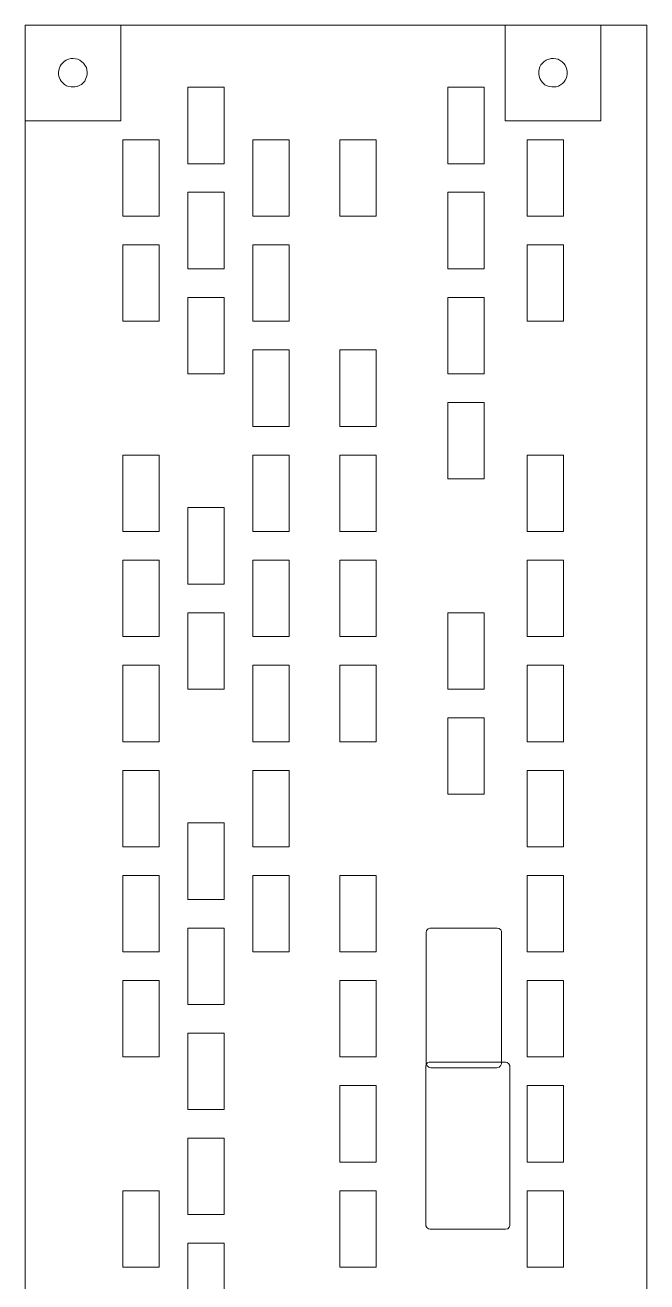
# Model space of a CAD drawing. Header units: millimetres. Extents: x -38 to 1265, y -860 to -429.
# Drawn here: x -26.5 to 38.5, y -659.5 to -528 of the extents above; entities that cross this region are included whole.
import ezdxf

# ---------------------------------------------------------------- set-up
doc = ezdxf.new("R2010")
doc.units = ezdxf.units.MM
doc.header["$MEASUREMENT"] = 0
doc.layers.add('layer 1', color=7, linetype='Continuous')

msp = doc.modelspace()

# ---------------------------------------------------------------- linework, layer by layer
at = {"layer": 'layer 1', "color": 230, "lineweight": 9}
for points in [[(-16.4875, -527.9875), (-16.4875, -527.9875), (-26.4875, -527.9875), (-26.4875, -527.9875), (-26.4875, -527.9875), (-26.4875, -537.9875), (-26.4875, -537.9875), (-26.4875, -537.9875), (-16.4875, -537.9875), (-16.4875, -537.9875), (-16.4875, -537.9875), (-16.4875, -527.9875), (-16.4875, -527.9875)], [(23.6874, -527.9875), (23.6874, -527.9875), (23.6874, -537.9875), (23.6874, -537.9875), (23.6874, -537.9875), (33.7124, -537.9875), (33.7124, -537.9875), (33.7124, -537.9875), (33.7124, -527.9875), (33.7124, -527.9875), (33.7124, -527.9875), (23.6874, -527.9875), (23.6874, -527.9875)]]:
    msp.add_open_spline(points, degree=3, knots=[0, 0, 0, 0, 0.25, 0.25, 0.25, 0.5, 0.5, 0.5, 0.75, 0.75, 0.75, 1, 1, 1, 1], dxfattribs=at)
at = {"layer": 'layer 1', "color": 250, "lineweight": 9}
for points, knots in [([(-26.4875, -757.9875), (-26.4875, -757.9875), (38.5125, -757.9875), (38.5125, -757.9875), (38.5125, -757.9875), (38.5125, -527.9875), (38.5125, -527.9875), (38.5125, -527.9875), (-26.4875, -527.9875), (-26.4875, -527.9875), (-26.4875, -527.9875), (-26.4875, -757.9875), (-26.4875, -757.9875)], [0, 0, 0, 0, 0.25, 0.25, 0.25, 0.5, 0.5, 0.5, 0.75, 0.75, 0.75, 1, 1, 1, 1]), ([(-20.2375, -532.1625), (-20.2375, -532.1625), (-20.3875, -531.9625), (-20.3875, -531.9625), (-20.3875, -531.9625), (-20.5625, -531.8125), (-20.5625, -531.8125), (-20.5625, -531.8125), (-20.7625, -531.6625), (-20.7625, -531.6625), (-20.7625, -531.6625), (-20.9875, -531.5625), (-20.9875, -531.5625), (-20.9875, -531.5625), (-21.2375, -531.5125), (-21.2375, -531.5125), (-21.2375, -531.5125), (-21.4625, -531.4875), (-21.4625, -531.4875), (-21.4625, -531.4875), (-21.7125, -531.4875), (-21.7125, -531.4875), (-21.7125, -531.4875), (-21.9625, -531.5375), (-21.9625, -531.5375), (-21.9625, -531.5375), (-22.1875, -531.6375), (-22.1875, -531.6375), (-22.1875, -531.6375), (-22.3875, -531.7625), (-22.3875, -531.7625), (-22.3875, -531.7625), (-22.5625, -531.9375), (-22.5625, -531.9375), (-22.5625, -531.9375), (-22.7375, -532.1125), (-22.7375, -532.1125), (-22.7375, -532.1125), (-22.8125, -532.2875), (-22.8125, -532.2875), (-22.8125, -532.2875), (-22.9125, -532.4625), (-22.9125, -532.4625), (-22.9125, -532.4625), (-22.9625, -532.6875), (-22.9625, -532.6875), (-22.9625, -532.6875), (-22.9875, -532.9375), (-22.9875, -532.9375), (-22.9875, -532.9375), (-22.9875, -533.1875), (-22.9875, -533.1875), (-22.9875, -533.1875), (-22.9375, -533.4375), (-22.9375, -533.4375), (-22.9375, -533.4375), (-22.8375, -533.6625), (-22.8375, -533.6625), (-22.8375, -533.6625), (-22.7125, -533.8625), (-22.7125, -533.8625), (-22.7125, -533.8625), (-22.5625, -534.0375), (-22.5625, -534.0375), (-22.5625, -534.0375), (-22.3625, -534.2125), (-22.3625, -534.2125), (-22.3625, -534.2125), (-22.1625, -534.3375), (-22.1625, -534.3375), (-22.1625, -534.3375), (-21.9125, -534.4125), (-21.9125, -534.4125), (-21.9125, -534.4125), (-21.6875, -534.4625), (-21.6875, -534.4625), (-21.6875, -534.4625), (-21.4875, -534.4625), (-21.4875, -534.4625), (-21.4875, -534.4625), (-21.2875, -534.4625), (-21.2875, -534.4625), (-21.2875, -534.4625), (-21.0625, -534.4125), (-21.0625, -534.4125), (-21.0625, -534.4125), (-20.8375, -534.3125), (-20.8375, -534.3125), (-20.8375, -534.3125), (-20.6125, -534.1875), (-20.6125, -534.1875), (-20.6125, -534.1875), (-20.4375, -534.0375), (-20.4375, -534.0375), (-20.4375, -534.0375), (-20.2625, -533.8375), (-20.2625, -533.8375), (-20.2625, -533.8375), (-20.1625, -533.6375), (-20.1625, -533.6375), (-20.1625, -533.6375), (-20.0625, -533.4125), (-20.0625, -533.4125), (-20.0625, -533.4125), (-20.0125, -533.1625), (-20.0125, -533.1625), (-20.0125, -533.1625), (-20.0125, -532.9125), (-20.0125, -532.9125), (-20.0125, -532.9125), (-20.0375, -532.6625), (-20.0375, -532.6625), (-20.0375, -532.6625), (-20.0875, -532.4375), (-20.0875, -532.4375), (-20.0875, -532.4375), (-20.1625, -532.2875), (-20.1625, -532.2875), (-20.1625, -532.2875), (-20.2375, -532.1625), (-20.2375, -532.1625)], [0, 0, 0, 0, 0.025, 0.025, 0.025, 0.05, 0.05, 0.05, 0.075, 0.075, 0.075, 0.1, 0.1, 0.1, 0.125, 0.125, 0.125, 0.15, 0.15, 0.15, 0.175, 0.175, 0.175, 0.2, 0.2, 0.2, 0.225, 0.225, 0.225, 0.25, 0.25, 0.25, 0.275, 0.275, 0.275, 0.3, 0.3, 0.3, 0.325, 0.325, 0.325, 0.35, 0.35, 0.35, 0.375, 0.375, 0.375, 0.4, 0.4, 0.4, 0.425, 0.425, 0.425, 0.45, 0.45, 0.45, 0.475, 0.475, 0.475, 0.5, 0.5, 0.5, 0.525, 0.525, 0.525, 0.55, 0.55, 0.55, 0.575, 0.575, 0.575, 0.6, 0.6, 0.6, 0.625, 0.625, 0.625, 0.65, 0.65, 0.65, 0.675, 0.675, 0.675, 0.7, 0.7, 0.7, 0.725, 0.725, 0.725, 0.75, 0.75, 0.75, 0.775, 0.775, 0.775, 0.8, 0.8, 0.8, 0.825, 0.825, 0.825, 0.85, 0.85, 0.85, 0.875, 0.875, 0.875, 0.9, 0.9, 0.9, 0.925, 0.925, 0.925, 0.95, 0.95, 0.95, 0.975, 0.975, 0.975, 1, 1, 1, 1]), ([(28.2875, -531.5375), (28.2875, -531.5375), (28.5124, -531.4875), (28.5124, -531.4875), (28.5124, -531.4875), (28.7624, -531.4875), (28.7624, -531.4875), (28.7624, -531.4875), (28.9875, -531.5125), (28.9875, -531.5125), (28.9875, -531.5125), (29.2375, -531.5625), (29.2375, -531.5625), (29.2375, -531.5625), (29.4625, -531.6875), (29.4625, -531.6875), (29.4625, -531.6875), (29.6625, -531.8125), (29.6625, -531.8125), (29.6625, -531.8125), (29.8374, -531.9875), (29.8374, -531.9875), (29.8374, -531.9875), (29.9625, -532.1875), (29.9625, -532.1875), (29.9625, -532.1875), (30.0874, -532.4125), (30.0874, -532.4125), (30.0874, -532.4125), (30.1625, -532.6375), (30.1625, -532.6375), (30.1625, -532.6375), (30.1874, -532.8875), (30.1874, -532.8875), (30.1874, -532.8875), (30.1874, -533.1125), (30.1874, -533.1125), (30.1874, -533.1125), (30.1374, -533.3125), (30.1374, -533.3125), (30.1374, -533.3125), (30.1125, -533.5125), (30.1125, -533.5125), (30.1125, -533.5125), (29.9874, -533.7375), (29.9874, -533.7375), (29.9874, -533.7375), (29.8625, -533.9375), (29.8625, -533.9375), (29.8625, -533.9375), (29.6874, -534.1125), (29.6874, -534.1125), (29.6874, -534.1125), (29.4874, -534.2375), (29.4874, -534.2375), (29.4874, -534.2375), (29.2875, -534.3625), (29.2875, -534.3625), (29.2875, -534.3625), (29.0375, -534.4375), (29.0375, -534.4375), (29.0375, -534.4375), (28.8124, -534.4625), (28.8124, -534.4625), (28.8124, -534.4625), (28.5624, -534.4625), (28.5624, -534.4625), (28.5624, -534.4625), (28.3124, -534.4125), (28.3124, -534.4125), (28.3124, -534.4125), (28.0875, -534.3375), (28.0875, -534.3375), (28.0875, -534.3375), (27.8624, -534.2375), (27.8624, -534.2375), (27.8624, -534.2375), (27.7124, -534.0875), (27.7124, -534.0875), (27.7124, -534.0875), (27.5624, -533.9625), (27.5624, -533.9625), (27.5624, -533.9625), (27.4375, -533.7625), (27.4375, -533.7625), (27.4375, -533.7625), (27.3124, -533.5625), (27.3124, -533.5625), (27.3124, -533.5625), (27.2375, -533.3125), (27.2375, -533.3125), (27.2375, -533.3125), (27.2124, -533.0875), (27.2124, -533.0875), (27.2124, -533.0875), (27.2124, -532.8375), (27.2124, -532.8375), (27.2124, -532.8375), (27.2375, -532.5875), (27.2375, -532.5875), (27.2375, -532.5875), (27.3375, -532.3625), (27.3375, -532.3625), (27.3375, -532.3625), (27.4375, -532.1375), (27.4375, -532.1375), (27.4375, -532.1375), (27.6124, -531.9625), (27.6124, -531.9625), (27.6124, -531.9625), (27.7875, -531.7875), (27.7875, -531.7875), (27.7875, -531.7875), (27.9875, -531.6625), (27.9875, -531.6625), (27.9875, -531.6625), (28.1124, -531.5875), (28.1124, -531.5875), (28.1124, -531.5875), (28.2624, -531.5375), (28.2624, -531.5375), (28.2624, -531.5375), (28.2875, -531.5375), (28.2875, -531.5375)], [0, 0, 0, 0, 0.02439024, 0.02439024, 0.02439024, 0.04878049, 0.04878049, 0.04878049, 0.07317073, 0.07317073, 0.07317073, 0.09756098, 0.09756098, 0.09756098, 0.12195122, 0.12195122, 0.12195122, 0.14634146, 0.14634146, 0.14634146, 0.17073171, 0.17073171, 0.17073171, 0.19512195, 0.19512195, 0.19512195, 0.2195122, 0.2195122, 0.2195122, 0.24390244, 0.24390244, 0.24390244, 0.26829268, 0.26829268, 0.26829268, 0.29268293, 0.29268293, 0.29268293, 0.31707317, 0.31707317, 0.31707317, 0.34146341, 0.34146341, 0.34146341, 0.36585366, 0.36585366, 0.36585366, 0.3902439, 0.3902439, 0.3902439, 0.41463415, 0.41463415, 0.41463415, 0.43902439, 0.43902439, 0.43902439, 0.46341463, 0.46341463, 0.46341463, 0.48780488, 0.48780488, 0.48780488, 0.51219512, 0.51219512, 0.51219512, 0.53658537, 0.53658537, 0.53658537, 0.56097561, 0.56097561, 0.56097561, 0.58536585, 0.58536585, 0.58536585, 0.6097561, 0.6097561, 0.6097561, 0.63414634, 0.63414634, 0.63414634, 0.65853659, 0.65853659, 0.65853659, 0.68292683, 0.68292683, 0.68292683, 0.70731707, 0.70731707, 0.70731707, 0.73170732, 0.73170732, 0.73170732, 0.75609756, 0.75609756, 0.75609756, 0.7804878, 0.7804878, 0.7804878, 0.80487805, 0.80487805, 0.80487805, 0.82926829, 0.82926829, 0.82926829, 0.85365854, 0.85365854, 0.85365854, 0.87804878, 0.87804878, 0.87804878, 0.90243902, 0.90243902, 0.90243902, 0.92682927, 0.92682927, 0.92682927, 0.95121951, 0.95121951, 0.95121951, 0.97560976, 0.97560976, 0.97560976, 1, 1, 1, 1]), ([(-9.4875, -542.4625), (-9.4875, -542.4625), (-9.4875, -534.4875), (-9.4875, -534.4875), (-9.4875, -534.4875), (-9.4875, -534.4875), (-9.4875, -534.4875), (-9.4875, -534.4875), (-5.6875, -534.4875), (-5.6875, -534.4875), (-5.6875, -534.4875), (-5.6875, -542.4625), (-5.6875, -542.4625), (-5.6875, -542.4625), (-5.7125, -542.4875), (-5.7125, -542.4875), (-5.7125, -542.4875), (-9.4875, -542.4875), (-9.4875, -542.4875), (-9.4875, -542.4875), (-9.4875, -542.4625), (-9.4875, -542.4625)], [0, 0, 0, 0, 0.14285714, 0.14285714, 0.14285714, 0.28571429, 0.28571429, 0.28571429, 0.42857143, 0.42857143, 0.42857143, 0.57142857, 0.57142857, 0.57142857, 0.71428571, 0.71428571, 0.71428571, 0.85714286, 0.85714286, 0.85714286, 1, 1, 1, 1]), ([(17.7125, -534.4875), (17.7125, -534.4875), (17.7125, -534.4875), (17.7125, -534.4875), (17.7125, -534.4875), (21.5124, -534.4875), (21.5124, -534.4875), (21.5124, -534.4875), (21.5124, -542.4625), (21.5124, -542.4625), (21.5124, -542.4625), (21.4875, -542.4875), (21.4875, -542.4875), (21.4875, -542.4875), (17.7125, -542.4875), (17.7125, -542.4875), (17.7125, -542.4875), (17.7125, -542.4625), (17.7125, -542.4625), (17.7125, -542.4625), (17.7125, -534.4875), (17.7125, -534.4875)], [0, 0, 0, 0, 0.14285714, 0.14285714, 0.14285714, 0.28571429, 0.28571429, 0.28571429, 0.42857143, 0.42857143, 0.42857143, 0.57142857, 0.57142857, 0.57142857, 0.71428571, 0.71428571, 0.71428571, 0.85714286, 0.85714286, 0.85714286, 1, 1, 1, 1]), ([(-16.2875, -547.9875), (-16.2875, -547.9875), (-16.2875, -547.9625), (-16.2875, -547.9625), (-16.2875, -547.9625), (-16.2875, -539.9875), (-16.2875, -539.9875), (-16.2875, -539.9875), (-16.2875, -539.9875), (-16.2875, -539.9875), (-16.2875, -539.9875), (-12.5125, -539.9875), (-12.5125, -539.9875), (-12.5125, -539.9875), (-12.4875, -539.9875), (-12.4875, -539.9875), (-12.4875, -539.9875), (-12.4875, -547.9875), (-12.4875, -547.9875), (-12.4875, -547.9875), (-16.2875, -547.9875), (-16.2875, -547.9875)], [0, 0, 0, 0, 0.14285714, 0.14285714, 0.14285714, 0.28571429, 0.28571429, 0.28571429, 0.42857143, 0.42857143, 0.42857143, 0.57142857, 0.57142857, 0.57142857, 0.71428571, 0.71428571, 0.71428571, 0.85714286, 0.85714286, 0.85714286, 1, 1, 1, 1]), ([(1.0874, -539.9875), (1.0874, -539.9875), (1.1124, -539.9875), (1.1124, -539.9875), (1.1124, -539.9875), (1.1124, -547.9875), (1.1124, -547.9875), (1.1124, -547.9875), (-2.6875, -547.9875), (-2.6875, -547.9875), (-2.6875, -547.9875), (-2.6875, -547.9625), (-2.6875, -547.9625), (-2.6875, -547.9625), (-2.6875, -539.9875), (-2.6875, -539.9875), (-2.6875, -539.9875), (-2.6875, -539.9875), (-2.6875, -539.9875), (-2.6875, -539.9875), (1.0874, -539.9875), (1.0874, -539.9875)], [0, 0, 0, 0, 0.14285714, 0.14285714, 0.14285714, 0.28571429, 0.28571429, 0.28571429, 0.42857143, 0.42857143, 0.42857143, 0.57142857, 0.57142857, 0.57142857, 0.71428571, 0.71428571, 0.71428571, 0.85714286, 0.85714286, 0.85714286, 1, 1, 1, 1]), ([(6.4125, -539.9875), (6.4125, -539.9875), (10.1875, -539.9875), (10.1875, -539.9875), (10.1875, -539.9875), (10.2124, -539.9875), (10.2124, -539.9875), (10.2124, -539.9875), (10.2124, -547.9875), (10.2124, -547.9875), (10.2124, -547.9875), (6.4125, -547.9875), (6.4125, -547.9875), (6.4125, -547.9875), (6.4125, -547.9625), (6.4125, -547.9625), (6.4125, -547.9625), (6.4125, -539.9875), (6.4125, -539.9875), (6.4125, -539.9875), (6.4125, -539.9875), (6.4125, -539.9875)], [0, 0, 0, 0, 0.14285714, 0.14285714, 0.14285714, 0.28571429, 0.28571429, 0.28571429, 0.42857143, 0.42857143, 0.42857143, 0.57142857, 0.57142857, 0.57142857, 0.71428571, 0.71428571, 0.71428571, 0.85714286, 0.85714286, 0.85714286, 1, 1, 1, 1]), ([(29.8125, -539.9875), (29.8125, -539.9875), (29.8125, -547.9875), (29.8125, -547.9875), (29.8125, -547.9875), (26.0125, -547.9875), (26.0125, -547.9875), (26.0125, -547.9875), (26.0125, -547.9625), (26.0125, -547.9625), (26.0125, -547.9625), (26.0125, -539.9875), (26.0125, -539.9875), (26.0125, -539.9875), (26.0125, -539.9875), (26.0125, -539.9875), (26.0125, -539.9875), (29.7874, -539.9875), (29.7874, -539.9875), (29.7874, -539.9875), (29.8125, -539.9875), (29.8125, -539.9875)], [0, 0, 0, 0, 0.14285714, 0.14285714, 0.14285714, 0.28571429, 0.28571429, 0.28571429, 0.42857143, 0.42857143, 0.42857143, 0.57142857, 0.57142857, 0.57142857, 0.71428571, 0.71428571, 0.71428571, 0.85714286, 0.85714286, 0.85714286, 1, 1, 1, 1]), ([(-9.4875, -553.4625), (-9.4875, -553.4625), (-9.4875, -545.4875), (-9.4875, -545.4875), (-9.4875, -545.4875), (-9.4875, -545.4875), (-9.4875, -545.4875), (-9.4875, -545.4875), (-5.6875, -545.4875), (-5.6875, -545.4875), (-5.6875, -545.4875), (-5.6875, -553.4625), (-5.6875, -553.4625), (-5.6875, -553.4625), (-5.7125, -553.4875), (-5.7125, -553.4875), (-5.7125, -553.4875), (-9.4875, -553.4875), (-9.4875, -553.4875), (-9.4875, -553.4875), (-9.4875, -553.4625), (-9.4875, -553.4625)], [0, 0, 0, 0, 0.14285714, 0.14285714, 0.14285714, 0.28571429, 0.28571429, 0.28571429, 0.42857143, 0.42857143, 0.42857143, 0.57142857, 0.57142857, 0.57142857, 0.71428571, 0.71428571, 0.71428571, 0.85714286, 0.85714286, 0.85714286, 1, 1, 1, 1]), ([(21.5124, -553.4625), (21.5124, -553.4625), (21.4875, -553.4875), (21.4875, -553.4875), (21.4875, -553.4875), (17.7125, -553.4875), (17.7125, -553.4875), (17.7125, -553.4875), (17.7125, -553.4625), (17.7125, -553.4625), (17.7125, -553.4625), (17.7125, -545.4875), (17.7125, -545.4875), (17.7125, -545.4875), (17.7125, -545.4875), (17.7125, -545.4875), (17.7125, -545.4875), (21.5124, -545.4875), (21.5124, -545.4875), (21.5124, -545.4875), (21.5124, -553.4625), (21.5124, -553.4625)], [0, 0, 0, 0, 0.14285714, 0.14285714, 0.14285714, 0.28571429, 0.28571429, 0.28571429, 0.42857143, 0.42857143, 0.42857143, 0.57142857, 0.57142857, 0.57142857, 0.71428571, 0.71428571, 0.71428571, 0.85714286, 0.85714286, 0.85714286, 1, 1, 1, 1]), ([(-16.2875, -558.9875), (-16.2875, -558.9875), (-16.2875, -558.9625), (-16.2875, -558.9625), (-16.2875, -558.9625), (-16.2875, -550.9875), (-16.2875, -550.9875), (-16.2875, -550.9875), (-16.2875, -550.9875), (-16.2875, -550.9875), (-16.2875, -550.9875), (-12.5125, -550.9875), (-12.5125, -550.9875), (-12.5125, -550.9875), (-12.4875, -550.9875), (-12.4875, -550.9875), (-12.4875, -550.9875), (-12.4875, -558.9875), (-12.4875, -558.9875), (-12.4875, -558.9875), (-16.2875, -558.9875), (-16.2875, -558.9875)], [0, 0, 0, 0, 0.14285714, 0.14285714, 0.14285714, 0.28571429, 0.28571429, 0.28571429, 0.42857143, 0.42857143, 0.42857143, 0.57142857, 0.57142857, 0.57142857, 0.71428571, 0.71428571, 0.71428571, 0.85714286, 0.85714286, 0.85714286, 1, 1, 1, 1]), ([(-2.6875, -558.9875), (-2.6875, -558.9875), (-2.6875, -558.9625), (-2.6875, -558.9625), (-2.6875, -558.9625), (-2.6875, -550.9875), (-2.6875, -550.9875), (-2.6875, -550.9875), (-2.6875, -550.9875), (-2.6875, -550.9875), (-2.6875, -550.9875), (1.0874, -550.9875), (1.0874, -550.9875), (1.0874, -550.9875), (1.1124, -550.9875), (1.1124, -550.9875), (1.1124, -550.9875), (1.1124, -558.9875), (1.1124, -558.9875), (1.1124, -558.9875), (-2.6875, -558.9875), (-2.6875, -558.9875)], [0, 0, 0, 0, 0.14285714, 0.14285714, 0.14285714, 0.28571429, 0.28571429, 0.28571429, 0.42857143, 0.42857143, 0.42857143, 0.57142857, 0.57142857, 0.57142857, 0.71428571, 0.71428571, 0.71428571, 0.85714286, 0.85714286, 0.85714286, 1, 1, 1, 1]), ([(26.0125, -550.9875), (26.0125, -550.9875), (26.0125, -550.9875), (26.0125, -550.9875), (26.0125, -550.9875), (29.7874, -550.9875), (29.7874, -550.9875), (29.7874, -550.9875), (29.8125, -550.9875), (29.8125, -550.9875), (29.8125, -550.9875), (29.8125, -558.9875), (29.8125, -558.9875), (29.8125, -558.9875), (26.0125, -558.9875), (26.0125, -558.9875), (26.0125, -558.9875), (26.0125, -558.9625), (26.0125, -558.9625), (26.0125, -558.9625), (26.0125, -550.9875), (26.0125, -550.9875)], [0, 0, 0, 0, 0.14285714, 0.14285714, 0.14285714, 0.28571429, 0.28571429, 0.28571429, 0.42857143, 0.42857143, 0.42857143, 0.57142857, 0.57142857, 0.57142857, 0.71428571, 0.71428571, 0.71428571, 0.85714286, 0.85714286, 0.85714286, 1, 1, 1, 1]), ([(-9.4875, -564.4875), (-9.4875, -564.4875), (-9.4875, -564.4625), (-9.4875, -564.4625), (-9.4875, -564.4625), (-9.4875, -556.4875), (-9.4875, -556.4875), (-9.4875, -556.4875), (-9.4875, -556.4875), (-9.4875, -556.4875), (-9.4875, -556.4875), (-5.6875, -556.4875), (-5.6875, -556.4875), (-5.6875, -556.4875), (-5.6875, -564.4625), (-5.6875, -564.4625), (-5.6875, -564.4625), (-5.7125, -564.4875), (-5.7125, -564.4875), (-5.7125, -564.4875), (-9.4875, -564.4875), (-9.4875, -564.4875)], [0, 0, 0, 0, 0.14285714, 0.14285714, 0.14285714, 0.28571429, 0.28571429, 0.28571429, 0.42857143, 0.42857143, 0.42857143, 0.57142857, 0.57142857, 0.57142857, 0.71428571, 0.71428571, 0.71428571, 0.85714286, 0.85714286, 0.85714286, 1, 1, 1, 1]), ([(21.5124, -556.4875), (21.5124, -556.4875), (21.5124, -564.4625), (21.5124, -564.4625), (21.5124, -564.4625), (21.4875, -564.4875), (21.4875, -564.4875), (21.4875, -564.4875), (17.7125, -564.4875), (17.7125, -564.4875), (17.7125, -564.4875), (17.7125, -564.4625), (17.7125, -564.4625), (17.7125, -564.4625), (17.7125, -556.4875), (17.7125, -556.4875), (17.7125, -556.4875), (17.7125, -556.4875), (17.7125, -556.4875), (17.7125, -556.4875), (21.5124, -556.4875), (21.5124, -556.4875)], [0, 0, 0, 0, 0.14285714, 0.14285714, 0.14285714, 0.28571429, 0.28571429, 0.28571429, 0.42857143, 0.42857143, 0.42857143, 0.57142857, 0.57142857, 0.57142857, 0.71428571, 0.71428571, 0.71428571, 0.85714286, 0.85714286, 0.85714286, 1, 1, 1, 1]), ([(-2.6875, -569.9625), (-2.6875, -569.9625), (-2.6875, -561.9875), (-2.6875, -561.9875), (-2.6875, -561.9875), (-2.6875, -561.9875), (-2.6875, -561.9875), (-2.6875, -561.9875), (1.0874, -561.9875), (1.0874, -561.9875), (1.0874, -561.9875), (1.1124, -561.9875), (1.1124, -561.9875), (1.1124, -561.9875), (1.1124, -569.9875), (1.1124, -569.9875), (1.1124, -569.9875), (-2.6875, -569.9875), (-2.6875, -569.9875), (-2.6875, -569.9875), (-2.6875, -569.9625), (-2.6875, -569.9625)], [0, 0, 0, 0, 0.14285714, 0.14285714, 0.14285714, 0.28571429, 0.28571429, 0.28571429, 0.42857143, 0.42857143, 0.42857143, 0.57142857, 0.57142857, 0.57142857, 0.71428571, 0.71428571, 0.71428571, 0.85714286, 0.85714286, 0.85714286, 1, 1, 1, 1]), ([(6.4125, -569.9625), (6.4125, -569.9625), (6.4125, -561.9875), (6.4125, -561.9875), (6.4125, -561.9875), (6.4125, -561.9875), (6.4125, -561.9875), (6.4125, -561.9875), (10.1875, -561.9875), (10.1875, -561.9875), (10.1875, -561.9875), (10.2124, -561.9875), (10.2124, -561.9875), (10.2124, -561.9875), (10.2124, -569.9875), (10.2124, -569.9875), (10.2124, -569.9875), (6.4125, -569.9875), (6.4125, -569.9875), (6.4125, -569.9875), (6.4125, -569.9625), (6.4125, -569.9625)], [0, 0, 0, 0, 0.14285714, 0.14285714, 0.14285714, 0.28571429, 0.28571429, 0.28571429, 0.42857143, 0.42857143, 0.42857143, 0.57142857, 0.57142857, 0.57142857, 0.71428571, 0.71428571, 0.71428571, 0.85714286, 0.85714286, 0.85714286, 1, 1, 1, 1]), ([(21.5124, -575.4625), (21.5124, -575.4625), (21.4875, -575.4875), (21.4875, -575.4875), (21.4875, -575.4875), (17.7125, -575.4875), (17.7125, -575.4875), (17.7125, -575.4875), (17.7125, -575.4625), (17.7125, -575.4625), (17.7125, -575.4625), (17.7125, -567.4875), (17.7125, -567.4875), (17.7125, -567.4875), (17.7125, -567.4875), (17.7125, -567.4875), (17.7125, -567.4875), (21.5124, -567.4875), (21.5124, -567.4875), (21.5124, -567.4875), (21.5124, -575.4625), (21.5124, -575.4625)], [0, 0, 0, 0, 0.14285714, 0.14285714, 0.14285714, 0.28571429, 0.28571429, 0.28571429, 0.42857143, 0.42857143, 0.42857143, 0.57142857, 0.57142857, 0.57142857, 0.71428571, 0.71428571, 0.71428571, 0.85714286, 0.85714286, 0.85714286, 1, 1, 1, 1]), ([(-12.4875, -580.9875), (-12.4875, -580.9875), (-16.2875, -580.9875), (-16.2875, -580.9875), (-16.2875, -580.9875), (-16.2875, -580.9625), (-16.2875, -580.9625), (-16.2875, -580.9625), (-16.2875, -572.9875), (-16.2875, -572.9875), (-16.2875, -572.9875), (-16.2875, -572.9875), (-16.2875, -572.9875), (-16.2875, -572.9875), (-12.5125, -572.9875), (-12.5125, -572.9875), (-12.5125, -572.9875), (-12.4875, -572.9875), (-12.4875, -572.9875), (-12.4875, -572.9875), (-12.4875, -580.9875), (-12.4875, -580.9875)], [0, 0, 0, 0, 0.14285714, 0.14285714, 0.14285714, 0.28571429, 0.28571429, 0.28571429, 0.42857143, 0.42857143, 0.42857143, 0.57142857, 0.57142857, 0.57142857, 0.71428571, 0.71428571, 0.71428571, 0.85714286, 0.85714286, 0.85714286, 1, 1, 1, 1]), ([(-2.6875, -572.9875), (-2.6875, -572.9875), (-2.6875, -572.9875), (-2.6875, -572.9875), (-2.6875, -572.9875), (1.0874, -572.9875), (1.0874, -572.9875), (1.0874, -572.9875), (1.1124, -572.9875), (1.1124, -572.9875), (1.1124, -572.9875), (1.1124, -580.9875), (1.1124, -580.9875), (1.1124, -580.9875), (-2.6875, -580.9875), (-2.6875, -580.9875), (-2.6875, -580.9875), (-2.6875, -580.9625), (-2.6875, -580.9625), (-2.6875, -580.9625), (-2.6875, -572.9875), (-2.6875, -572.9875)], [0, 0, 0, 0, 0.14285714, 0.14285714, 0.14285714, 0.28571429, 0.28571429, 0.28571429, 0.42857143, 0.42857143, 0.42857143, 0.57142857, 0.57142857, 0.57142857, 0.71428571, 0.71428571, 0.71428571, 0.85714286, 0.85714286, 0.85714286, 1, 1, 1, 1]), ([(6.4125, -572.9875), (6.4125, -572.9875), (6.4125, -572.9875), (6.4125, -572.9875), (6.4125, -572.9875), (10.1875, -572.9875), (10.1875, -572.9875), (10.1875, -572.9875), (10.2124, -572.9875), (10.2124, -572.9875), (10.2124, -572.9875), (10.2124, -580.9875), (10.2124, -580.9875), (10.2124, -580.9875), (6.4125, -580.9875), (6.4125, -580.9875), (6.4125, -580.9875), (6.4125, -580.9625), (6.4125, -580.9625), (6.4125, -580.9625), (6.4125, -572.9875), (6.4125, -572.9875)], [0, 0, 0, 0, 0.14285714, 0.14285714, 0.14285714, 0.28571429, 0.28571429, 0.28571429, 0.42857143, 0.42857143, 0.42857143, 0.57142857, 0.57142857, 0.57142857, 0.71428571, 0.71428571, 0.71428571, 0.85714286, 0.85714286, 0.85714286, 1, 1, 1, 1]), ([(26.0125, -572.9875), (26.0125, -572.9875), (29.7874, -572.9875), (29.7874, -572.9875), (29.7874, -572.9875), (29.8125, -572.9875), (29.8125, -572.9875), (29.8125, -572.9875), (29.8125, -580.9875), (29.8125, -580.9875), (29.8125, -580.9875), (26.0125, -580.9875), (26.0125, -580.9875), (26.0125, -580.9875), (26.0125, -580.9625), (26.0125, -580.9625), (26.0125, -580.9625), (26.0125, -572.9875), (26.0125, -572.9875), (26.0125, -572.9875), (26.0125, -572.9875), (26.0125, -572.9875)], [0, 0, 0, 0, 0.14285714, 0.14285714, 0.14285714, 0.28571429, 0.28571429, 0.28571429, 0.42857143, 0.42857143, 0.42857143, 0.57142857, 0.57142857, 0.57142857, 0.71428571, 0.71428571, 0.71428571, 0.85714286, 0.85714286, 0.85714286, 1, 1, 1, 1]), ([(-9.4875, -578.4875), (-9.4875, -578.4875), (-9.4875, -578.4875), (-9.4875, -578.4875), (-9.4875, -578.4875), (-5.6875, -578.4875), (-5.6875, -578.4875), (-5.6875, -578.4875), (-5.6875, -586.4625), (-5.6875, -586.4625), (-5.6875, -586.4625), (-5.7125, -586.4875), (-5.7125, -586.4875), (-5.7125, -586.4875), (-9.4875, -586.4875), (-9.4875, -586.4875), (-9.4875, -586.4875), (-9.4875, -586.4625), (-9.4875, -586.4625), (-9.4875, -586.4625), (-9.4875, -578.4875), (-9.4875, -578.4875)], [0, 0, 0, 0, 0.14285714, 0.14285714, 0.14285714, 0.28571429, 0.28571429, 0.28571429, 0.42857143, 0.42857143, 0.42857143, 0.57142857, 0.57142857, 0.57142857, 0.71428571, 0.71428571, 0.71428571, 0.85714286, 0.85714286, 0.85714286, 1, 1, 1, 1]), ([(-12.4875, -591.9875), (-12.4875, -591.9875), (-16.2875, -591.9875), (-16.2875, -591.9875), (-16.2875, -591.9875), (-16.2875, -591.9625), (-16.2875, -591.9625), (-16.2875, -591.9625), (-16.2875, -583.9875), (-16.2875, -583.9875), (-16.2875, -583.9875), (-16.2875, -583.9875), (-16.2875, -583.9875), (-16.2875, -583.9875), (-12.5125, -583.9875), (-12.5125, -583.9875), (-12.5125, -583.9875), (-12.4875, -583.9875), (-12.4875, -583.9875), (-12.4875, -583.9875), (-12.4875, -591.9875), (-12.4875, -591.9875)], [0, 0, 0, 0, 0.14285714, 0.14285714, 0.14285714, 0.28571429, 0.28571429, 0.28571429, 0.42857143, 0.42857143, 0.42857143, 0.57142857, 0.57142857, 0.57142857, 0.71428571, 0.71428571, 0.71428571, 0.85714286, 0.85714286, 0.85714286, 1, 1, 1, 1]), ([(1.1124, -591.9875), (1.1124, -591.9875), (-2.6875, -591.9875), (-2.6875, -591.9875), (-2.6875, -591.9875), (-2.6875, -591.9625), (-2.6875, -591.9625), (-2.6875, -591.9625), (-2.6875, -583.9875), (-2.6875, -583.9875), (-2.6875, -583.9875), (-2.6875, -583.9875), (-2.6875, -583.9875), (-2.6875, -583.9875), (1.0874, -583.9875), (1.0874, -583.9875), (1.0874, -583.9875), (1.1124, -583.9875), (1.1124, -583.9875), (1.1124, -583.9875), (1.1124, -591.9875), (1.1124, -591.9875)], [0, 0, 0, 0, 0.14285714, 0.14285714, 0.14285714, 0.28571429, 0.28571429, 0.28571429, 0.42857143, 0.42857143, 0.42857143, 0.57142857, 0.57142857, 0.57142857, 0.71428571, 0.71428571, 0.71428571, 0.85714286, 0.85714286, 0.85714286, 1, 1, 1, 1]), ([(10.2124, -591.9875), (10.2124, -591.9875), (6.4125, -591.9875), (6.4125, -591.9875), (6.4125, -591.9875), (6.4125, -591.9625), (6.4125, -591.9625), (6.4125, -591.9625), (6.4125, -583.9875), (6.4125, -583.9875), (6.4125, -583.9875), (6.4125, -583.9875), (6.4125, -583.9875), (6.4125, -583.9875), (10.1875, -583.9875), (10.1875, -583.9875), (10.1875, -583.9875), (10.2124, -583.9875), (10.2124, -583.9875), (10.2124, -583.9875), (10.2124, -591.9875), (10.2124, -591.9875)], [0, 0, 0, 0, 0.14285714, 0.14285714, 0.14285714, 0.28571429, 0.28571429, 0.28571429, 0.42857143, 0.42857143, 0.42857143, 0.57142857, 0.57142857, 0.57142857, 0.71428571, 0.71428571, 0.71428571, 0.85714286, 0.85714286, 0.85714286, 1, 1, 1, 1]), ([(29.8125, -583.9875), (29.8125, -583.9875), (29.8125, -591.9875), (29.8125, -591.9875), (29.8125, -591.9875), (26.0125, -591.9875), (26.0125, -591.9875), (26.0125, -591.9875), (26.0125, -591.9625), (26.0125, -591.9625), (26.0125, -591.9625), (26.0125, -583.9875), (26.0125, -583.9875), (26.0125, -583.9875), (26.0125, -583.9875), (26.0125, -583.9875), (26.0125, -583.9875), (29.7874, -583.9875), (29.7874, -583.9875), (29.7874, -583.9875), (29.8125, -583.9875), (29.8125, -583.9875)], [0, 0, 0, 0, 0.14285714, 0.14285714, 0.14285714, 0.28571429, 0.28571429, 0.28571429, 0.42857143, 0.42857143, 0.42857143, 0.57142857, 0.57142857, 0.57142857, 0.71428571, 0.71428571, 0.71428571, 0.85714286, 0.85714286, 0.85714286, 1, 1, 1, 1]), ([(-9.4875, -589.4875), (-9.4875, -589.4875), (-9.4875, -589.4875), (-9.4875, -589.4875), (-9.4875, -589.4875), (-5.6875, -589.4875), (-5.6875, -589.4875), (-5.6875, -589.4875), (-5.6875, -597.4625), (-5.6875, -597.4625), (-5.6875, -597.4625), (-5.7125, -597.4875), (-5.7125, -597.4875), (-5.7125, -597.4875), (-9.4875, -597.4875), (-9.4875, -597.4875), (-9.4875, -597.4875), (-9.4875, -597.4625), (-9.4875, -597.4625), (-9.4875, -597.4625), (-9.4875, -589.4875), (-9.4875, -589.4875)], [0, 0, 0, 0, 0.14285714, 0.14285714, 0.14285714, 0.28571429, 0.28571429, 0.28571429, 0.42857143, 0.42857143, 0.42857143, 0.57142857, 0.57142857, 0.57142857, 0.71428571, 0.71428571, 0.71428571, 0.85714286, 0.85714286, 0.85714286, 1, 1, 1, 1]), ([(21.5124, -597.4625), (21.5124, -597.4625), (21.4875, -597.4875), (21.4875, -597.4875), (21.4875, -597.4875), (17.7125, -597.4875), (17.7125, -597.4875), (17.7125, -597.4875), (17.7125, -597.4625), (17.7125, -597.4625), (17.7125, -597.4625), (17.7125, -589.4875), (17.7125, -589.4875), (17.7125, -589.4875), (17.7125, -589.4875), (17.7125, -589.4875), (17.7125, -589.4875), (21.5124, -589.4875), (21.5124, -589.4875), (21.5124, -589.4875), (21.5124, -597.4625), (21.5124, -597.4625)], [0, 0, 0, 0, 0.14285714, 0.14285714, 0.14285714, 0.28571429, 0.28571429, 0.28571429, 0.42857143, 0.42857143, 0.42857143, 0.57142857, 0.57142857, 0.57142857, 0.71428571, 0.71428571, 0.71428571, 0.85714286, 0.85714286, 0.85714286, 1, 1, 1, 1]), ([(-16.2875, -602.9625), (-16.2875, -602.9625), (-16.2875, -594.9875), (-16.2875, -594.9875), (-16.2875, -594.9875), (-16.2875, -594.9875), (-16.2875, -594.9875), (-16.2875, -594.9875), (-12.5125, -594.9875), (-12.5125, -594.9875), (-12.5125, -594.9875), (-12.4875, -594.9875), (-12.4875, -594.9875), (-12.4875, -594.9875), (-12.4875, -602.9875), (-12.4875, -602.9875), (-12.4875, -602.9875), (-16.2875, -602.9875), (-16.2875, -602.9875), (-16.2875, -602.9875), (-16.2875, -602.9625), (-16.2875, -602.9625)], [0, 0, 0, 0, 0.14285714, 0.14285714, 0.14285714, 0.28571429, 0.28571429, 0.28571429, 0.42857143, 0.42857143, 0.42857143, 0.57142857, 0.57142857, 0.57142857, 0.71428571, 0.71428571, 0.71428571, 0.85714286, 0.85714286, 0.85714286, 1, 1, 1, 1]), ([(1.1124, -602.9875), (1.1124, -602.9875), (-2.6875, -602.9875), (-2.6875, -602.9875), (-2.6875, -602.9875), (-2.6875, -602.9625), (-2.6875, -602.9625), (-2.6875, -602.9625), (-2.6875, -594.9875), (-2.6875, -594.9875), (-2.6875, -594.9875), (-2.6875, -594.9875), (-2.6875, -594.9875), (-2.6875, -594.9875), (1.0874, -594.9875), (1.0874, -594.9875), (1.0874, -594.9875), (1.1124, -594.9875), (1.1124, -594.9875), (1.1124, -594.9875), (1.1124, -602.9875), (1.1124, -602.9875)], [0, 0, 0, 0, 0.14285714, 0.14285714, 0.14285714, 0.28571429, 0.28571429, 0.28571429, 0.42857143, 0.42857143, 0.42857143, 0.57142857, 0.57142857, 0.57142857, 0.71428571, 0.71428571, 0.71428571, 0.85714286, 0.85714286, 0.85714286, 1, 1, 1, 1]), ([(6.4125, -602.9875), (6.4125, -602.9875), (6.4125, -602.9625), (6.4125, -602.9625), (6.4125, -602.9625), (6.4125, -594.9875), (6.4125, -594.9875), (6.4125, -594.9875), (6.4125, -594.9875), (6.4125, -594.9875), (6.4125, -594.9875), (10.1875, -594.9875), (10.1875, -594.9875), (10.1875, -594.9875), (10.2124, -594.9875), (10.2124, -594.9875), (10.2124, -594.9875), (10.2124, -602.9875), (10.2124, -602.9875), (10.2124, -602.9875), (6.4125, -602.9875), (6.4125, -602.9875)], [0, 0, 0, 0, 0.14285714, 0.14285714, 0.14285714, 0.28571429, 0.28571429, 0.28571429, 0.42857143, 0.42857143, 0.42857143, 0.57142857, 0.57142857, 0.57142857, 0.71428571, 0.71428571, 0.71428571, 0.85714286, 0.85714286, 0.85714286, 1, 1, 1, 1]), ([(29.8125, -594.9875), (29.8125, -594.9875), (29.8125, -602.9875), (29.8125, -602.9875), (29.8125, -602.9875), (26.0125, -602.9875), (26.0125, -602.9875), (26.0125, -602.9875), (26.0125, -602.9625), (26.0125, -602.9625), (26.0125, -602.9625), (26.0125, -594.9875), (26.0125, -594.9875), (26.0125, -594.9875), (26.0125, -594.9875), (26.0125, -594.9875), (26.0125, -594.9875), (29.7874, -594.9875), (29.7874, -594.9875), (29.7874, -594.9875), (29.8125, -594.9875), (29.8125, -594.9875)], [0, 0, 0, 0, 0.14285714, 0.14285714, 0.14285714, 0.28571429, 0.28571429, 0.28571429, 0.42857143, 0.42857143, 0.42857143, 0.57142857, 0.57142857, 0.57142857, 0.71428571, 0.71428571, 0.71428571, 0.85714286, 0.85714286, 0.85714286, 1, 1, 1, 1]), ([(17.7125, -608.4875), (17.7125, -608.4875), (17.7125, -608.4625), (17.7125, -608.4625), (17.7125, -608.4625), (17.7125, -600.4875), (17.7125, -600.4875), (17.7125, -600.4875), (17.7125, -600.4875), (17.7125, -600.4875), (17.7125, -600.4875), (21.5124, -600.4875), (21.5124, -600.4875), (21.5124, -600.4875), (21.5124, -608.4625), (21.5124, -608.4625), (21.5124, -608.4625), (21.4875, -608.4875), (21.4875, -608.4875), (21.4875, -608.4875), (17.7125, -608.4875), (17.7125, -608.4875)], [0, 0, 0, 0, 0.14285714, 0.14285714, 0.14285714, 0.28571429, 0.28571429, 0.28571429, 0.42857143, 0.42857143, 0.42857143, 0.57142857, 0.57142857, 0.57142857, 0.71428571, 0.71428571, 0.71428571, 0.85714286, 0.85714286, 0.85714286, 1, 1, 1, 1]), ([(-16.2875, -613.9625), (-16.2875, -613.9625), (-16.2875, -605.9875), (-16.2875, -605.9875), (-16.2875, -605.9875), (-16.2875, -605.9875), (-16.2875, -605.9875), (-16.2875, -605.9875), (-12.5125, -605.9875), (-12.5125, -605.9875), (-12.5125, -605.9875), (-12.4875, -605.9875), (-12.4875, -605.9875), (-12.4875, -605.9875), (-12.4875, -613.9875), (-12.4875, -613.9875), (-12.4875, -613.9875), (-16.2875, -613.9875), (-16.2875, -613.9875), (-16.2875, -613.9875), (-16.2875, -613.9625), (-16.2875, -613.9625)], [0, 0, 0, 0, 0.14285714, 0.14285714, 0.14285714, 0.28571429, 0.28571429, 0.28571429, 0.42857143, 0.42857143, 0.42857143, 0.57142857, 0.57142857, 0.57142857, 0.71428571, 0.71428571, 0.71428571, 0.85714286, 0.85714286, 0.85714286, 1, 1, 1, 1]), ([(1.1124, -605.9875), (1.1124, -605.9875), (1.1124, -613.9875), (1.1124, -613.9875), (1.1124, -613.9875), (-2.6875, -613.9875), (-2.6875, -613.9875), (-2.6875, -613.9875), (-2.6875, -613.9625), (-2.6875, -613.9625), (-2.6875, -613.9625), (-2.6875, -605.9875), (-2.6875, -605.9875), (-2.6875, -605.9875), (-2.6875, -605.9875), (-2.6875, -605.9875), (-2.6875, -605.9875), (1.0874, -605.9875), (1.0874, -605.9875), (1.0874, -605.9875), (1.1124, -605.9875), (1.1124, -605.9875)], [0, 0, 0, 0, 0.14285714, 0.14285714, 0.14285714, 0.28571429, 0.28571429, 0.28571429, 0.42857143, 0.42857143, 0.42857143, 0.57142857, 0.57142857, 0.57142857, 0.71428571, 0.71428571, 0.71428571, 0.85714286, 0.85714286, 0.85714286, 1, 1, 1, 1]), ([(26.0125, -613.9625), (26.0125, -613.9625), (26.0125, -605.9875), (26.0125, -605.9875), (26.0125, -605.9875), (26.0125, -605.9875), (26.0125, -605.9875), (26.0125, -605.9875), (29.7874, -605.9875), (29.7874, -605.9875), (29.7874, -605.9875), (29.8125, -605.9875), (29.8125, -605.9875), (29.8125, -605.9875), (29.8125, -613.9875), (29.8125, -613.9875), (29.8125, -613.9875), (26.0125, -613.9875), (26.0125, -613.9875), (26.0125, -613.9875), (26.0125, -613.9625), (26.0125, -613.9625)], [0, 0, 0, 0, 0.14285714, 0.14285714, 0.14285714, 0.28571429, 0.28571429, 0.28571429, 0.42857143, 0.42857143, 0.42857143, 0.57142857, 0.57142857, 0.57142857, 0.71428571, 0.71428571, 0.71428571, 0.85714286, 0.85714286, 0.85714286, 1, 1, 1, 1]), ([(-5.6875, -619.4625), (-5.6875, -619.4625), (-5.7125, -619.4875), (-5.7125, -619.4875), (-5.7125, -619.4875), (-9.4875, -619.4875), (-9.4875, -619.4875), (-9.4875, -619.4875), (-9.4875, -619.4625), (-9.4875, -619.4625), (-9.4875, -619.4625), (-9.4875, -611.4875), (-9.4875, -611.4875), (-9.4875, -611.4875), (-9.4875, -611.4875), (-9.4875, -611.4875), (-9.4875, -611.4875), (-5.6875, -611.4875), (-5.6875, -611.4875), (-5.6875, -611.4875), (-5.6875, -619.4625), (-5.6875, -619.4625)], [0, 0, 0, 0, 0.14285714, 0.14285714, 0.14285714, 0.28571429, 0.28571429, 0.28571429, 0.42857143, 0.42857143, 0.42857143, 0.57142857, 0.57142857, 0.57142857, 0.71428571, 0.71428571, 0.71428571, 0.85714286, 0.85714286, 0.85714286, 1, 1, 1, 1]), ([(-16.2875, -624.9875), (-16.2875, -624.9875), (-16.2875, -624.9625), (-16.2875, -624.9625), (-16.2875, -624.9625), (-16.2875, -616.9875), (-16.2875, -616.9875), (-16.2875, -616.9875), (-16.2875, -616.9875), (-16.2875, -616.9875), (-16.2875, -616.9875), (-12.5125, -616.9875), (-12.5125, -616.9875), (-12.5125, -616.9875), (-12.4875, -616.9875), (-12.4875, -616.9875), (-12.4875, -616.9875), (-12.4875, -624.9875), (-12.4875, -624.9875), (-12.4875, -624.9875), (-16.2875, -624.9875), (-16.2875, -624.9875)], [0, 0, 0, 0, 0.14285714, 0.14285714, 0.14285714, 0.28571429, 0.28571429, 0.28571429, 0.42857143, 0.42857143, 0.42857143, 0.57142857, 0.57142857, 0.57142857, 0.71428571, 0.71428571, 0.71428571, 0.85714286, 0.85714286, 0.85714286, 1, 1, 1, 1]), ([(-2.6875, -616.9875), (-2.6875, -616.9875), (-2.6875, -616.9875), (-2.6875, -616.9875), (-2.6875, -616.9875), (1.0874, -616.9875), (1.0874, -616.9875), (1.0874, -616.9875), (1.1124, -616.9875), (1.1124, -616.9875), (1.1124, -616.9875), (1.1124, -624.9875), (1.1124, -624.9875), (1.1124, -624.9875), (-2.6875, -624.9875), (-2.6875, -624.9875), (-2.6875, -624.9875), (-2.6875, -624.9625), (-2.6875, -624.9625), (-2.6875, -624.9625), (-2.6875, -616.9875), (-2.6875, -616.9875)], [0, 0, 0, 0, 0.14285714, 0.14285714, 0.14285714, 0.28571429, 0.28571429, 0.28571429, 0.42857143, 0.42857143, 0.42857143, 0.57142857, 0.57142857, 0.57142857, 0.71428571, 0.71428571, 0.71428571, 0.85714286, 0.85714286, 0.85714286, 1, 1, 1, 1]), ([(6.4125, -616.9875), (6.4125, -616.9875), (6.4125, -616.9875), (6.4125, -616.9875), (6.4125, -616.9875), (10.1875, -616.9875), (10.1875, -616.9875), (10.1875, -616.9875), (10.2124, -616.9875), (10.2124, -616.9875), (10.2124, -616.9875), (10.2124, -624.9875), (10.2124, -624.9875), (10.2124, -624.9875), (6.4125, -624.9875), (6.4125, -624.9875), (6.4125, -624.9875), (6.4125, -624.9625), (6.4125, -624.9625), (6.4125, -624.9625), (6.4125, -616.9875), (6.4125, -616.9875)], [0, 0, 0, 0, 0.14285714, 0.14285714, 0.14285714, 0.28571429, 0.28571429, 0.28571429, 0.42857143, 0.42857143, 0.42857143, 0.57142857, 0.57142857, 0.57142857, 0.71428571, 0.71428571, 0.71428571, 0.85714286, 0.85714286, 0.85714286, 1, 1, 1, 1]), ([(26.0125, -624.9875), (26.0125, -624.9875), (26.0125, -624.9625), (26.0125, -624.9625), (26.0125, -624.9625), (26.0125, -616.9875), (26.0125, -616.9875), (26.0125, -616.9875), (26.0125, -616.9875), (26.0125, -616.9875), (26.0125, -616.9875), (29.7874, -616.9875), (29.7874, -616.9875), (29.7874, -616.9875), (29.8125, -616.9875), (29.8125, -616.9875), (29.8125, -616.9875), (29.8125, -624.9875), (29.8125, -624.9875), (29.8125, -624.9875), (26.0125, -624.9875), (26.0125, -624.9875)], [0, 0, 0, 0, 0.14285714, 0.14285714, 0.14285714, 0.28571429, 0.28571429, 0.28571429, 0.42857143, 0.42857143, 0.42857143, 0.57142857, 0.57142857, 0.57142857, 0.71428571, 0.71428571, 0.71428571, 0.85714286, 0.85714286, 0.85714286, 1, 1, 1, 1]), ([(-5.6875, -622.4875), (-5.6875, -622.4875), (-5.7125, -622.4875), (-5.7125, -622.4875), (-5.7125, -622.4875), (-9.4875, -622.4875), (-9.4875, -622.4875)], [0, 0, 0, 0, 0.5, 0.5, 0.5, 1, 1, 1, 1]), ([(-5.6875, -630.4625), (-5.6875, -630.4625), (-5.7125, -630.4875), (-5.7125, -630.4875), (-5.7125, -630.4875), (-9.4875, -630.4875), (-9.4875, -630.4875), (-9.4875, -630.4875), (-9.4875, -630.4625), (-9.4875, -630.4625), (-9.4875, -630.4625), (-9.4875, -622.4875), (-9.4875, -622.4875), (-9.4875, -622.4875), (-9.4875, -622.4875), (-9.4875, -622.4875), (-9.4875, -622.4875), (-5.6875, -622.4875), (-5.6875, -622.4875), (-5.6875, -622.4875), (-5.6875, -630.4625), (-5.6875, -630.4625)], [0, 0, 0, 0, 0.14285714, 0.14285714, 0.14285714, 0.28571429, 0.28571429, 0.28571429, 0.42857143, 0.42857143, 0.42857143, 0.57142857, 0.57142857, 0.57142857, 0.71428571, 0.71428571, 0.71428571, 0.85714286, 0.85714286, 0.85714286, 1, 1, 1, 1]), ([(22.8375, -637.1125), (22.8375, -637.1125), (23.0624, -637.0625), (23.0624, -637.0625), (23.0624, -637.0625), (23.2124, -636.9125), (23.2124, -636.9125), (23.2124, -636.9125), (23.3124, -636.7125), (23.3124, -636.7125), (23.3124, -636.7125), (23.3124, -622.8625), (23.3124, -622.8625), (23.3124, -622.8625), (23.2374, -622.6625), (23.2374, -622.6625), (23.2374, -622.6625), (23.0624, -622.5375), (23.0624, -622.5375), (23.0624, -622.5375), (22.8624, -622.4875), (22.8624, -622.4875), (22.8624, -622.4875), (15.8375, -622.4875), (15.8375, -622.4875), (15.8375, -622.4875), (15.6375, -622.5875), (15.6375, -622.5875), (15.6375, -622.5875), (15.4875, -622.7375), (15.4875, -622.7375), (15.4875, -622.7375), (15.4375, -622.9625), (15.4375, -622.9625), (15.4375, -622.9625), (15.4375, -636.7125), (15.4375, -636.7125), (15.4375, -636.7125), (15.5375, -636.9125), (15.5375, -636.9125), (15.5375, -636.9125), (15.7124, -637.0625), (15.7124, -637.0625), (15.7124, -637.0625), (15.9124, -637.1125), (15.9124, -637.1125), (15.9124, -637.1125), (22.8375, -637.1125), (22.8375, -637.1125)], [0, 0, 0, 0, 0.0625, 0.0625, 0.0625, 0.125, 0.125, 0.125, 0.1875, 0.1875, 0.1875, 0.25, 0.25, 0.25, 0.3125, 0.3125, 0.3125, 0.375, 0.375, 0.375, 0.4375, 0.4375, 0.4375, 0.5, 0.5, 0.5, 0.5625, 0.5625, 0.5625, 0.625, 0.625, 0.625, 0.6875, 0.6875, 0.6875, 0.75, 0.75, 0.75, 0.8125, 0.8125, 0.8125, 0.875, 0.875, 0.875, 0.9375, 0.9375, 0.9375, 1, 1, 1, 1]), ([(-12.5125, -635.9875), (-12.5125, -635.9875), (-12.4875, -635.9625), (-12.4875, -635.9625), (-12.4875, -635.9625), (-12.4875, -627.9875), (-12.4875, -627.9875), (-12.4875, -627.9875), (-16.2875, -627.9875), (-16.2875, -627.9875), (-16.2875, -627.9875), (-16.2875, -627.9875), (-16.2875, -627.9875), (-16.2875, -627.9875), (-16.2875, -635.9625), (-16.2875, -635.9625), (-16.2875, -635.9625), (-16.2875, -635.9875), (-16.2875, -635.9875), (-16.2875, -635.9875), (-12.5125, -635.9875), (-12.5125, -635.9875)], [0, 0, 0, 0, 0.14285714, 0.14285714, 0.14285714, 0.28571429, 0.28571429, 0.28571429, 0.42857143, 0.42857143, 0.42857143, 0.57142857, 0.57142857, 0.57142857, 0.71428571, 0.71428571, 0.71428571, 0.85714286, 0.85714286, 0.85714286, 1, 1, 1, 1]), ([(10.2124, -627.9875), (10.2124, -627.9875), (10.2124, -635.9875), (10.2124, -635.9875), (10.2124, -635.9875), (6.4125, -635.9875), (6.4125, -635.9875), (6.4125, -635.9875), (6.4125, -635.9625), (6.4125, -635.9625), (6.4125, -635.9625), (6.4125, -627.9875), (6.4125, -627.9875), (6.4125, -627.9875), (6.4125, -627.9875), (6.4125, -627.9875), (6.4125, -627.9875), (10.1875, -627.9875), (10.1875, -627.9875), (10.1875, -627.9875), (10.2124, -627.9875), (10.2124, -627.9875)], [0, 0, 0, 0, 0.14285714, 0.14285714, 0.14285714, 0.28571429, 0.28571429, 0.28571429, 0.42857143, 0.42857143, 0.42857143, 0.57142857, 0.57142857, 0.57142857, 0.71428571, 0.71428571, 0.71428571, 0.85714286, 0.85714286, 0.85714286, 1, 1, 1, 1]), ([(26.0125, -627.9875), (26.0125, -627.9875), (26.0125, -627.9875), (26.0125, -627.9875), (26.0125, -627.9875), (29.7874, -627.9875), (29.7874, -627.9875), (29.7874, -627.9875), (29.8125, -627.9875), (29.8125, -627.9875), (29.8125, -627.9875), (29.8125, -635.9875), (29.8125, -635.9875), (29.8125, -635.9875), (26.0125, -635.9875), (26.0125, -635.9875), (26.0125, -635.9875), (26.0125, -635.9625), (26.0125, -635.9625), (26.0125, -635.9625), (26.0125, -627.9875), (26.0125, -627.9875)], [0, 0, 0, 0, 0.14285714, 0.14285714, 0.14285714, 0.28571429, 0.28571429, 0.28571429, 0.42857143, 0.42857143, 0.42857143, 0.57142857, 0.57142857, 0.57142857, 0.71428571, 0.71428571, 0.71428571, 0.85714286, 0.85714286, 0.85714286, 1, 1, 1, 1]), ([(-5.6875, -633.4875), (-5.6875, -633.4875), (-5.7125, -633.4875), (-5.7125, -633.4875), (-5.7125, -633.4875), (-9.4875, -633.4875), (-9.4875, -633.4875)], [0, 0, 0, 0, 0.5, 0.5, 0.5, 1, 1, 1, 1]), ([(-5.6875, -641.4625), (-5.6875, -641.4625), (-5.7125, -641.4875), (-5.7125, -641.4875), (-5.7125, -641.4875), (-9.4875, -641.4875), (-9.4875, -641.4875), (-9.4875, -641.4875), (-9.4875, -641.4625), (-9.4875, -641.4625), (-9.4875, -641.4625), (-9.4875, -633.4875), (-9.4875, -633.4875), (-9.4875, -633.4875), (-9.4875, -633.4875), (-9.4875, -633.4875), (-9.4875, -633.4875), (-5.6875, -633.4875), (-5.6875, -633.4875), (-5.6875, -633.4875), (-5.6875, -641.4625), (-5.6875, -641.4625)], [0, 0, 0, 0, 0.14285714, 0.14285714, 0.14285714, 0.28571429, 0.28571429, 0.28571429, 0.42857143, 0.42857143, 0.42857143, 0.57142857, 0.57142857, 0.57142857, 0.71428571, 0.71428571, 0.71428571, 0.85714286, 0.85714286, 0.85714286, 1, 1, 1, 1]), ([(23.7374, -654.0125), (23.7374, -654.0125), (23.9625, -653.9625), (23.9625, -653.9625), (23.9625, -653.9625), (24.1125, -653.8125), (24.1125, -653.8125), (24.1125, -653.8125), (24.1874, -653.6125), (24.1874, -653.6125), (24.1874, -653.6125), (24.1874, -636.8875), (24.1874, -636.8875), (24.1874, -636.8875), (24.0874, -636.6875), (24.0874, -636.6875), (24.0874, -636.6875), (23.9125, -636.5625), (23.9125, -636.5625), (23.9125, -636.5625), (23.7374, -636.5125), (23.7374, -636.5125), (23.7374, -636.5125), (15.7624, -636.5375), (15.7624, -636.5375), (15.7624, -636.5375), (15.5624, -636.6125), (15.5624, -636.6125), (15.5624, -636.6125), (15.4375, -636.7875), (15.4375, -636.7875), (15.4375, -636.7875), (15.4124, -636.9625), (15.4124, -636.9625), (15.4124, -636.9625), (15.4124, -653.6625), (15.4124, -653.6625), (15.4124, -653.6625), (15.5124, -653.8375), (15.5124, -653.8375), (15.5124, -653.8375), (15.6875, -653.9875), (15.6875, -653.9875), (15.6875, -653.9875), (15.8624, -654.0125), (15.8624, -654.0125), (15.8624, -654.0125), (23.7374, -654.0125), (23.7374, -654.0125)], [0, 0, 0, 0, 0.0625, 0.0625, 0.0625, 0.125, 0.125, 0.125, 0.1875, 0.1875, 0.1875, 0.25, 0.25, 0.25, 0.3125, 0.3125, 0.3125, 0.375, 0.375, 0.375, 0.4375, 0.4375, 0.4375, 0.5, 0.5, 0.5, 0.5625, 0.5625, 0.5625, 0.625, 0.625, 0.625, 0.6875, 0.6875, 0.6875, 0.75, 0.75, 0.75, 0.8125, 0.8125, 0.8125, 0.875, 0.875, 0.875, 0.9375, 0.9375, 0.9375, 1, 1, 1, 1]), ([(10.1875, -638.9875), (10.1875, -638.9875), (10.2124, -638.9875), (10.2124, -638.9875), (10.2124, -638.9875), (10.2124, -646.9875), (10.2124, -646.9875), (10.2124, -646.9875), (6.4125, -646.9875), (6.4125, -646.9875), (6.4125, -646.9875), (6.4125, -646.9625), (6.4125, -646.9625), (6.4125, -646.9625), (6.4125, -638.9875), (6.4125, -638.9875), (6.4125, -638.9875), (6.4125, -638.9875), (6.4125, -638.9875), (6.4125, -638.9875), (10.1875, -638.9875), (10.1875, -638.9875)], [0, 0, 0, 0, 0.14285714, 0.14285714, 0.14285714, 0.28571429, 0.28571429, 0.28571429, 0.42857143, 0.42857143, 0.42857143, 0.57142857, 0.57142857, 0.57142857, 0.71428571, 0.71428571, 0.71428571, 0.85714286, 0.85714286, 0.85714286, 1, 1, 1, 1]), ([(26.0125, -646.9875), (26.0125, -646.9875), (26.0125, -646.9625), (26.0125, -646.9625), (26.0125, -646.9625), (26.0125, -638.9875), (26.0125, -638.9875), (26.0125, -638.9875), (26.0125, -638.9875), (26.0125, -638.9875), (26.0125, -638.9875), (29.7874, -638.9875), (29.7874, -638.9875), (29.7874, -638.9875), (29.8125, -638.9875), (29.8125, -638.9875), (29.8125, -638.9875), (29.8125, -646.9875), (29.8125, -646.9875), (29.8125, -646.9875), (26.0125, -646.9875), (26.0125, -646.9875)], [0, 0, 0, 0, 0.14285714, 0.14285714, 0.14285714, 0.28571429, 0.28571429, 0.28571429, 0.42857143, 0.42857143, 0.42857143, 0.57142857, 0.57142857, 0.57142857, 0.71428571, 0.71428571, 0.71428571, 0.85714286, 0.85714286, 0.85714286, 1, 1, 1, 1]), ([(-5.6875, -644.4875), (-5.6875, -644.4875), (-5.7125, -644.4875), (-5.7125, -644.4875), (-5.7125, -644.4875), (-9.4875, -644.4875), (-9.4875, -644.4875)], [0, 0, 0, 0, 0.5, 0.5, 0.5, 1, 1, 1, 1]), ([(-5.6875, -652.4625), (-5.6875, -652.4625), (-5.7125, -652.4875), (-5.7125, -652.4875), (-5.7125, -652.4875), (-9.4875, -652.4875), (-9.4875, -652.4875), (-9.4875, -652.4875), (-9.4875, -652.4625), (-9.4875, -652.4625), (-9.4875, -652.4625), (-9.4875, -644.4875), (-9.4875, -644.4875), (-9.4875, -644.4875), (-9.4875, -644.4875), (-9.4875, -644.4875), (-9.4875, -644.4875), (-5.6875, -644.4875), (-5.6875, -644.4875), (-5.6875, -644.4875), (-5.6875, -652.4625), (-5.6875, -652.4625)], [0, 0, 0, 0, 0.14285714, 0.14285714, 0.14285714, 0.28571429, 0.28571429, 0.28571429, 0.42857143, 0.42857143, 0.42857143, 0.57142857, 0.57142857, 0.57142857, 0.71428571, 0.71428571, 0.71428571, 0.85714286, 0.85714286, 0.85714286, 1, 1, 1, 1]), ([(-16.2875, -657.9625), (-16.2875, -657.9625), (-16.2875, -649.9875), (-16.2875, -649.9875), (-16.2875, -649.9875), (-16.2875, -649.9875), (-16.2875, -649.9875), (-16.2875, -649.9875), (-12.5125, -649.9875), (-12.5125, -649.9875), (-12.5125, -649.9875), (-12.4875, -649.9875), (-12.4875, -649.9875), (-12.4875, -649.9875), (-12.4875, -657.9875), (-12.4875, -657.9875), (-12.4875, -657.9875), (-16.2875, -657.9875), (-16.2875, -657.9875), (-16.2875, -657.9875), (-16.2875, -657.9625), (-16.2875, -657.9625)], [0, 0, 0, 0, 0.14285714, 0.14285714, 0.14285714, 0.28571429, 0.28571429, 0.28571429, 0.42857143, 0.42857143, 0.42857143, 0.57142857, 0.57142857, 0.57142857, 0.71428571, 0.71428571, 0.71428571, 0.85714286, 0.85714286, 0.85714286, 1, 1, 1, 1]), ([(6.4125, -649.9875), (6.4125, -649.9875), (6.4125, -657.9625), (6.4125, -657.9625), (6.4125, -657.9625), (6.4125, -657.9875), (6.4125, -657.9875), (6.4125, -657.9875), (10.1875, -657.9875), (10.1875, -657.9875), (10.1875, -657.9875), (10.2124, -657.9625), (10.2124, -657.9625), (10.2124, -657.9625), (10.2124, -649.9875), (10.2124, -649.9875), (10.2124, -649.9875), (6.4125, -649.9875), (6.4125, -649.9875), (6.4125, -649.9875), (6.4125, -649.9875), (6.4125, -649.9875)], [0, 0, 0, 0, 0.14285714, 0.14285714, 0.14285714, 0.28571429, 0.28571429, 0.28571429, 0.42857143, 0.42857143, 0.42857143, 0.57142857, 0.57142857, 0.57142857, 0.71428571, 0.71428571, 0.71428571, 0.85714286, 0.85714286, 0.85714286, 1, 1, 1, 1]), ([(26.0125, -657.9875), (26.0125, -657.9875), (26.0125, -657.9625), (26.0125, -657.9625), (26.0125, -657.9625), (26.0125, -649.9875), (26.0125, -649.9875), (26.0125, -649.9875), (26.0125, -649.9875), (26.0125, -649.9875), (26.0125, -649.9875), (29.7874, -649.9875), (29.7874, -649.9875), (29.7874, -649.9875), (29.8125, -649.9875), (29.8125, -649.9875), (29.8125, -649.9875), (29.8125, -657.9875), (29.8125, -657.9875), (29.8125, -657.9875), (26.0125, -657.9875), (26.0125, -657.9875)], [0, 0, 0, 0, 0.14285714, 0.14285714, 0.14285714, 0.28571429, 0.28571429, 0.28571429, 0.42857143, 0.42857143, 0.42857143, 0.57142857, 0.57142857, 0.57142857, 0.71428571, 0.71428571, 0.71428571, 0.85714286, 0.85714286, 0.85714286, 1, 1, 1, 1]), ([(-5.6875, -655.4875), (-5.6875, -655.4875), (-5.7125, -655.4875), (-5.7125, -655.4875), (-5.7125, -655.4875), (-9.4875, -655.4875), (-9.4875, -655.4875)], [0, 0, 0, 0, 0.5, 0.5, 0.5, 1, 1, 1, 1]), ([(-5.6875, -663.4625), (-5.6875, -663.4625), (-5.7125, -663.4875), (-5.7125, -663.4875), (-5.7125, -663.4875), (-9.4875, -663.4875), (-9.4875, -663.4875), (-9.4875, -663.4875), (-9.4875, -663.4625), (-9.4875, -663.4625), (-9.4875, -663.4625), (-9.4875, -655.4875), (-9.4875, -655.4875), (-9.4875, -655.4875), (-9.4875, -655.4875), (-9.4875, -655.4875), (-9.4875, -655.4875), (-5.6875, -655.4875), (-5.6875, -655.4875), (-5.6875, -655.4875), (-5.6875, -663.4625), (-5.6875, -663.4625)], [0, 0, 0, 0, 0.14285714, 0.14285714, 0.14285714, 0.28571429, 0.28571429, 0.28571429, 0.42857143, 0.42857143, 0.42857143, 0.57142857, 0.57142857, 0.57142857, 0.71428571, 0.71428571, 0.71428571, 0.85714286, 0.85714286, 0.85714286, 1, 1, 1, 1])]:
    msp.add_open_spline(points, degree=3, knots=knots, dxfattribs=at)

doc.saveas('drawing.dxf')
